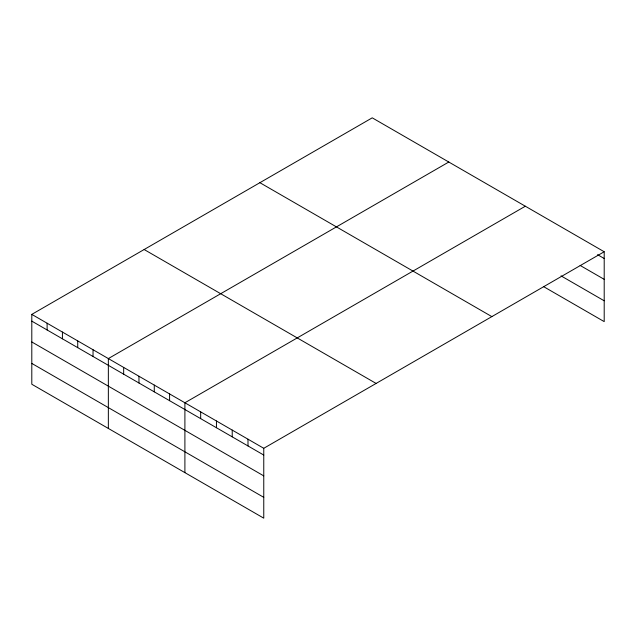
<?xml version="1.0" encoding="UTF-8"?>
<svg xmlns="http://www.w3.org/2000/svg" width="636" height="636" viewBox="0 0 636 636"><rect width="100%" height="100%" fill="white"/><g stroke="black" fill="none" stroke-linecap="round" stroke-linejoin="round"><path stroke-width="0.95" d="M604.2 251.753L372.235 117.835L31.8 314.383L31.8 384.247L263.765 518.165L263.765 448.3L604.2 251.753L604.2 321.617L543.597 286.629M448.785 162.029L108.351 358.577L108.351 428.441M525.328 206.223L184.901 402.771L184.901 472.635M597.562 254.67L604.2 258.51M580.127 265.435L604.2 279.339M561.032 275.873L604.2 300.796M259.893 182.691L491.859 316.617M144.141 249.519L376.107 383.444M31.8 314.383L263.765 448.3M31.8 321.132L263.765 455.058M31.8 341.961L263.765 475.887M31.8 363.418L263.765 497.344M247.992 439.198L247.992 445.947M232.22 430.087L232.22 436.845M216.447 420.984L216.447 427.734M200.674 411.874L200.674 418.631M169.589 393.93L169.589 400.68M154.278 385.09L154.278 391.848M138.966 376.25L138.966 383.007M123.662 367.417L123.662 374.167M93.039 349.736L93.039 356.486M77.727 340.896L77.727 347.646M62.423 332.056L62.423 338.813M47.112 323.215L47.112 329.973"/></g></svg>
